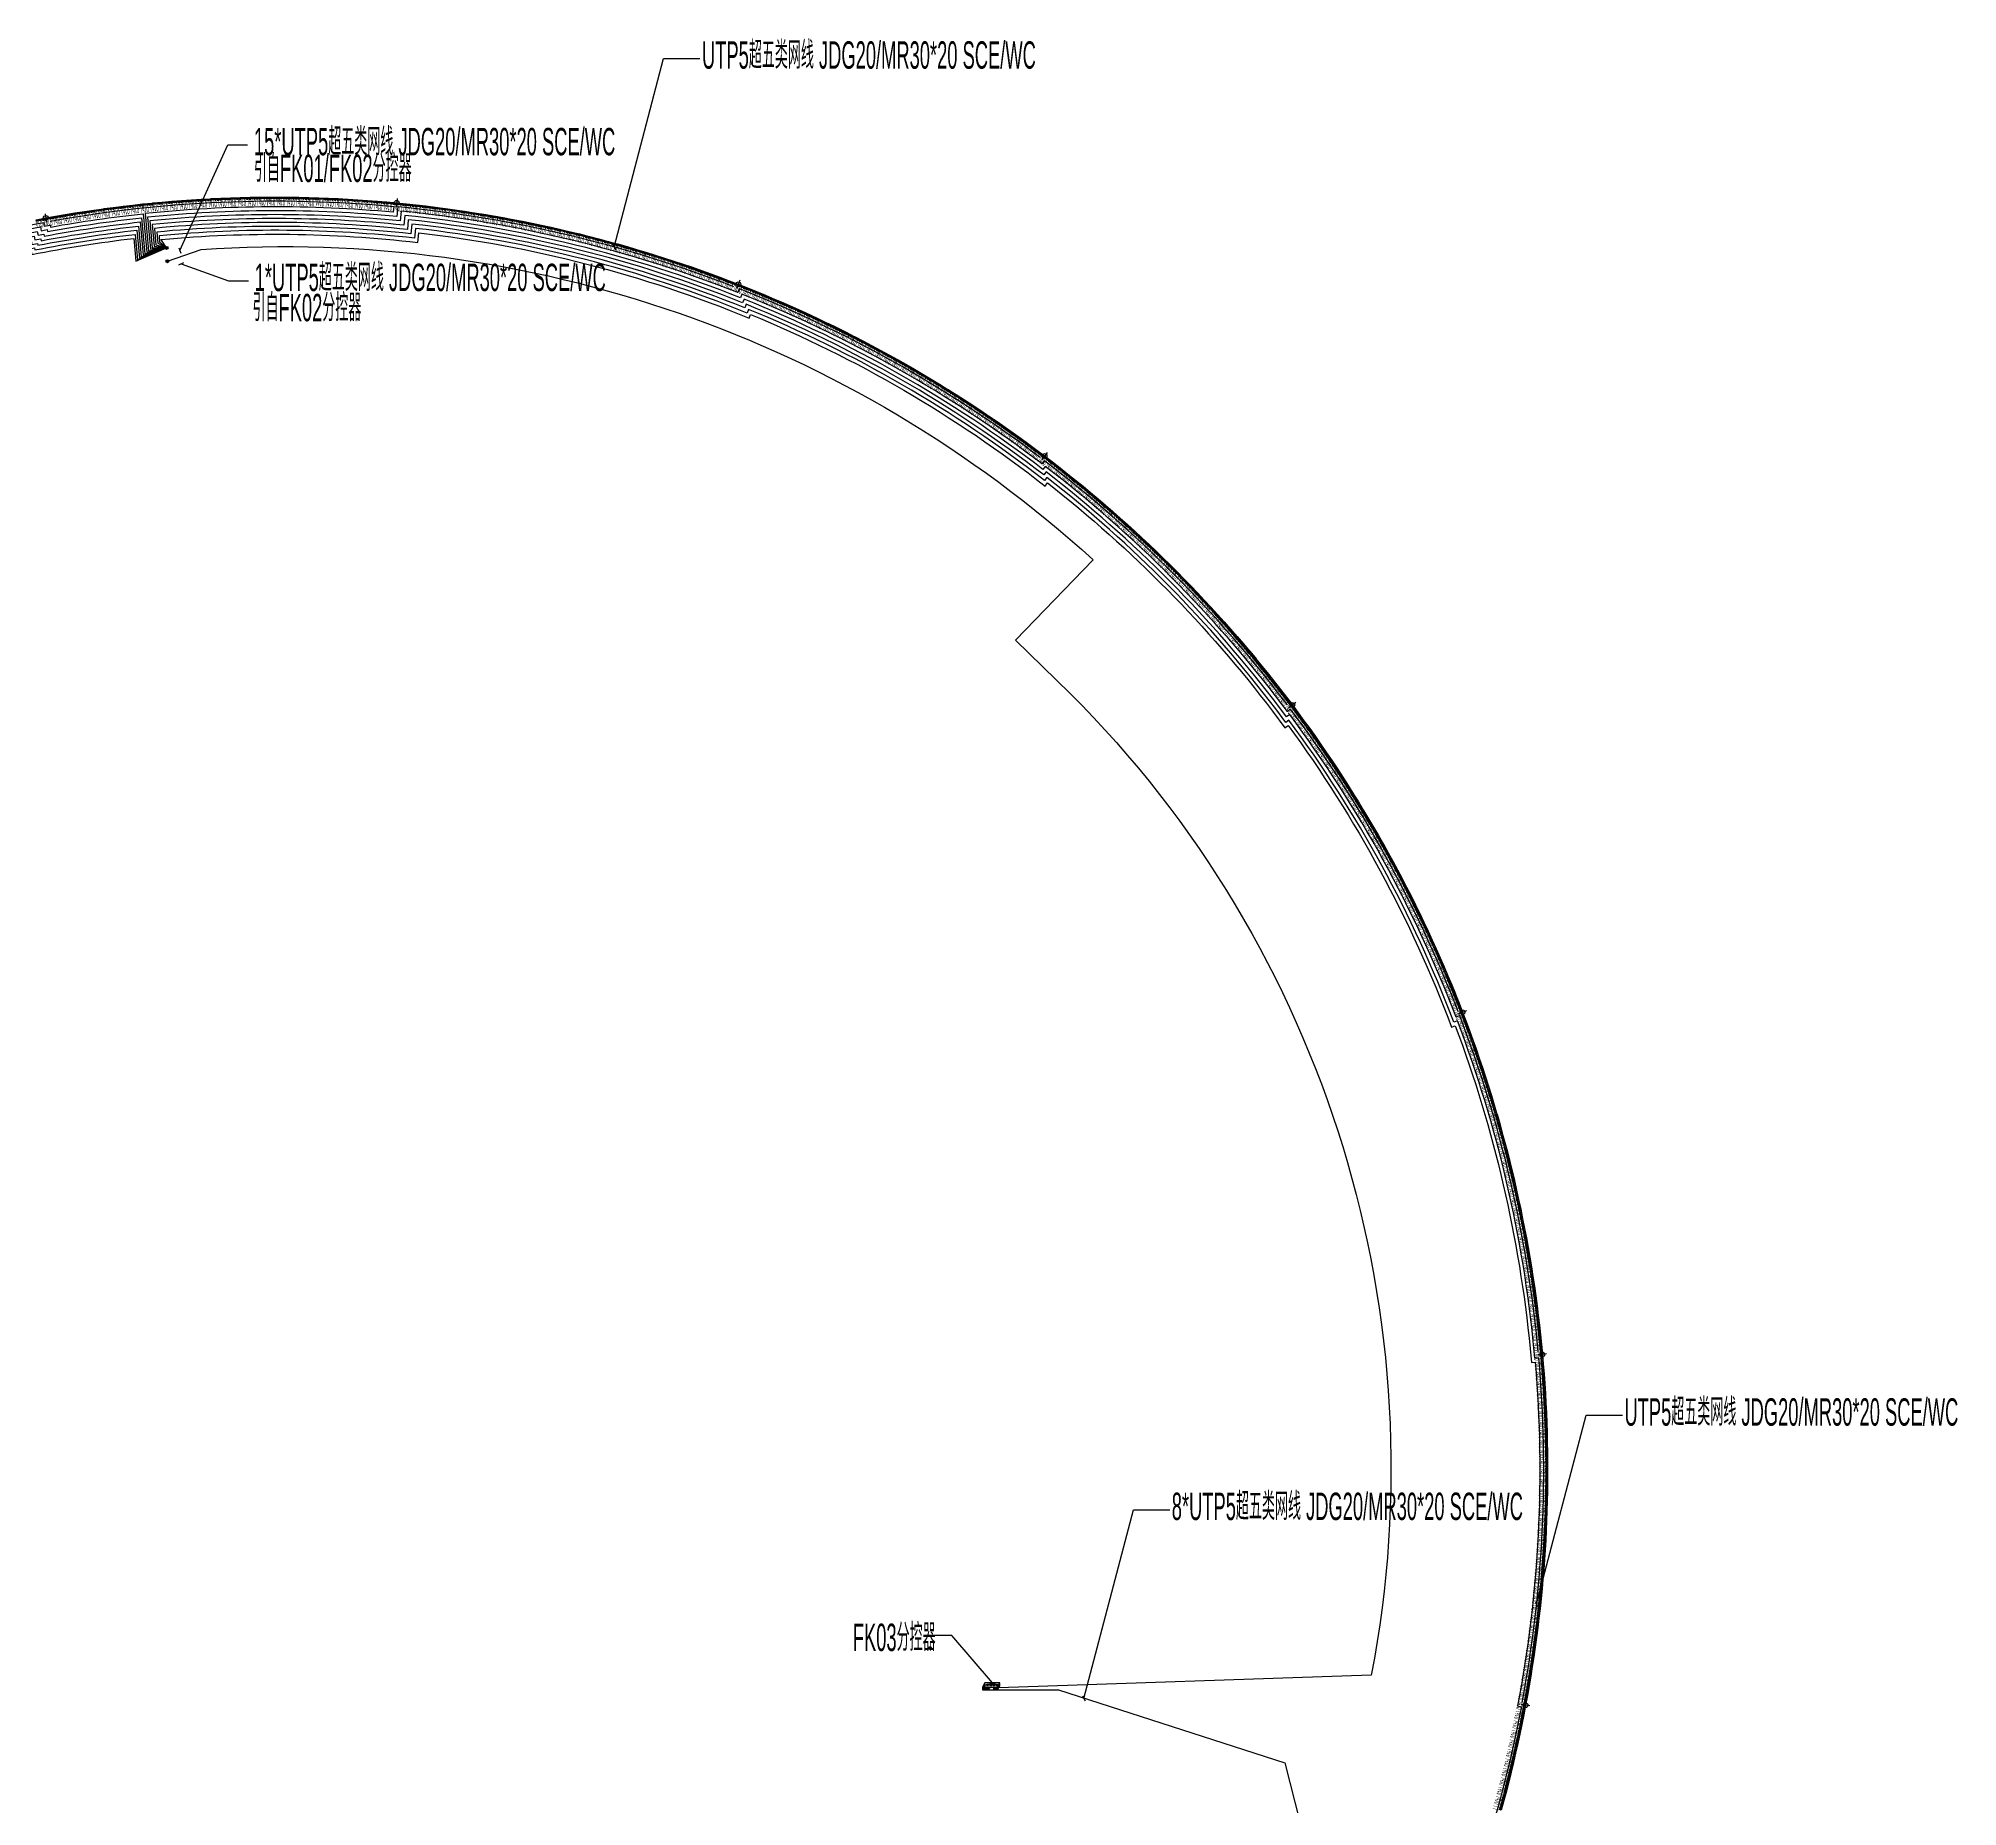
# Model space of a CAD drawing. Header units: inches. Extents: x -1481536 to -1128273, y -46959 to 92618.
# Drawn here: x -1226332 to -1128273, y 1050 to 91363 of the extents above; entities that cross this region are included whole.
import ezdxf
from ezdxf import colors
from ezdxf.entities.mleader import LeaderData, LeaderLine
from ezdxf.enums import TextEntityAlignment as Align
from ezdxf.math import Vec2, Vec3

# ---------------------------------------------------------------- set-up
doc = ezdxf.new("R2010")
doc.units = ezdxf.units.IN
doc.header["$MEASUREMENT"] = 0
doc.linetypes.add('ACAD_ISO02W100', pattern=[15, 12, -3])
doc.linetypes.add('DASH', pattern=[0.35, 0.25, -0.1])
doc.layers.get('0').update_dxf_attribs({"color": 253})
for name, color, linetype in [('0-L-控制', 6, 'Continuous'), ('0-L-灯具', 1, 'Continuous'), ('0-L-电箱', 90, 'Continuous'), ('0-LIGHT-TXT', 90, 'Continuous'), ('0-LL02', 1, 'Continuous'), ('LD-标注', 7, 'Continuous'), ('LT-220V', 5, 'Continuous'), ('W-说明', 3, 'ACAD_ISO02W100'), ('图框', 24, 'Continuous')]:
    doc.layers.add(name, color=color, linetype=linetype)
doc.styles.add('GBZITI', font='gbenor.shx', dxfattribs={"height": 350, "bigfont": 'gbcbig.shx'})
doc.styles.add('SMDEI', font='smsim.shx', dxfattribs={"width": 0.75, "bigfont": 'smfs.shx'})
doc.styles.get("Standard").update_dxf_attribs({"font": 'arial.ttf'})

# ---------------------------------------------------------------- blocks, each defined once
blk = doc.blocks.new('LL01a')
at = {"layer": '0-LL02'}
for points in [[(-250, 80), (250, 80), (250, 0), (-250, 0)], [(-240, 70), (240, 70), (240, 10), (-240, 10)]]:
    blk.add_lwpolyline(points, close=True, dxfattribs=at)
for points in [[(-225, 16), (-225, 63), (-235, 45)], [(-225, 16), (-225, 63), (-215, 45)], [(-150, 16), (-150, 63), (-160, 45)], [(-150, 16), (-150, 63), (-140, 45)], [(-75, 16), (-75, 63), (-85, 45)], [(-75, 16), (-75, 63), (-65, 45)], [(0, 16), (0, 63), (-10, 45)], [(0, 16), (0, 63), (10, 45)], [(75, 16), (75, 63), (65, 45)], [(75, 16), (75, 63), (85, 45)], [(150, 16), (150, 63), (140, 45)], [(150, 16), (150, 63), (160, 45)], [(225, 16), (225, 63), (215, 45)], [(225, 16), (225, 63), (235, 45)]]:
    blk.add_lwpolyline(points, dxfattribs=at)
at = {"layer": '0-LL02', "style": 'GBZITI', "width": 0.5}
blk.add_text('LL01a', height=350, rotation=360, dxfattribs=at).set_placement((0, 271, 0), align=Align.MIDDLE_CENTER)
blk = doc.blocks.new('分割')
at = {"layer": 'LT-220V'}
blk.add_lwpolyline([(-168, 141), (166, -144)], dxfattribs=at)
blk.add_circle((0, 0), 121, dxfattribs=at)
blk = doc.blocks.new('引入')
at = {"layer": '0-L-电箱', "lineweight": -2}
h = blk.add_hatch(color=256, dxfattribs=at)
h.dxf.hatch_style = 1
h.paths.add_polyline_path([(-75, 0, 1), (75, 0, 1)])
blk.add_lwpolyline([(709, -533, 0, 0, 0), (432, -324, 200, 0, 0), (0, 0, 0, 0, 0)], format="xyseb", dxfattribs=at)
blk.add_circle((0, 0), 75, dxfattribs=at)
blk = doc.blocks.new('_Oblique')
at = {"color": 0, "linetype": 'ByBlock', "lineweight": -2}
blk.add_line((-0.5, -0.5), (0.5, 0.5), dxfattribs=at)
blk = doc.blocks.new('引出')
at = {"layer": '0-L-电箱', "lineweight": -2}
h = blk.add_hatch(color=256, dxfattribs=at)
h.dxf.hatch_style = 1
h.paths.add_polyline_path([(75, 0, 1), (-75, 0, 1)])
blk.add_lwpolyline([(0, 0, 0, 0, 0), (-110, -329, 200, 0, 0), (-281, -841, 0, 0, 0)], format="xyseb", dxfattribs=at)
blk.add_circle((0, 0), 75, dxfattribs=at)
blk = doc.blocks.new('控制器')
at = {"color": 7}
for p, q in [((92311, 52509), (91624, 51231)), ((91624, 51231), (96073, 51231)), ((91624, 51231), (91624, 50443)), ((96761, 52509), (92311, 52509)), ((96073, 51231), (96761, 52509)), ((96073, 50443), (96761, 51666)), ((96073, 50443), (96073, 51231)), ((96761, 51666), (96761, 52509)), ((91624, 50443), (96073, 50443))]:
    blk.add_line(p, q, dxfattribs=at)
at = {"color": 7, "linetype": 'DASH', "ltscale": 5}
for p, q in [((92311, 51666), (91624, 50443)), ((92311, 51666), (92311, 52509)), ((96761, 51666), (92311, 51666)), ((96336, 52064), (96331, 52068)), ((96336, 52043), (96331, 52038)), ((96409, 52064), (96413, 52068)), ((96409, 52043), (96413, 52038)), ((96509, 52182), (96505, 52186)), ((96509, 52160), (96505, 52155)), ((96510, 51948), (96506, 51952)), ((96510, 51927), (96506, 51922)), ((96582, 52182), (96586, 52186)), ((96582, 52160), (96586, 52155)), ((96583, 51948), (96588, 51952)), ((96583, 51927), (96588, 51922))]:
    blk.add_line(p, q, dxfattribs=at)
at = {"color": 7, "linetype": 'ByBlock', "ltscale": 5}
for p, q in [((94998, 50933), (95621, 50933)), ((94998, 50649), (94998, 50933)), ((94998, 50649), (95621, 50649)), ((95621, 50649), (95621, 50933))]:
    blk.add_line(p, q, dxfattribs=at)
at = {"color": 7, "linetype": 'DASH', "ltscale": 5}
for points in [[(92674, 52130), (93087, 52130), (93087, 51954), (92674, 51954)], [(93087, 52130), (93499, 52130), (93499, 51954), (93087, 51954)], [(93499, 52130), (93912, 52130), (93912, 51954), (93499, 51954)], [(93912, 52130), (94325, 52130), (94325, 51954), (93912, 51954)], [(94325, 52130), (94737, 52130), (94737, 51954), (94325, 51954)], [(94737, 52130), (95150, 52130), (95150, 51954), (94737, 51954)], [(95150, 52130), (95563, 52130), (95563, 51954), (95150, 51954)], [(95563, 52130), (95976, 52130), (95976, 51954), (95563, 51954)]]:
    blk.add_lwpolyline(points, close=True, dxfattribs=at)
at = {"color": 7, "linetype": 'ByBlock', "ltscale": 5}
blk.add_lwpolyline([(91947, 51027), (92152, 51027), (92152, 50670), (91947, 50670)], close=True, dxfattribs=at)
at = {"color": 0, "linetype": 'ByBlock', "ltscale": 5}
blk.add_lwpolyline([(92481, 51050), (93415, 51050), (93415, 50632), (92481, 50632)], close=True, dxfattribs=at)
at = {"layer": 'W-说明', "color": 7, "linetype": 'ByBlock', "ltscale": 5}
for p, q in [((95043, 50881), (95043, 50739)), ((95272, 50881), (95043, 50881)), ((95043, 50739), (95095, 50739)), ((95095, 50739), (95095, 50712)), ((95095, 50712), (95105, 50712)), ((95105, 50712), (95105, 50698)), ((95105, 50698), (95209, 50698)), ((95209, 50698), (95209, 50712)), ((95209, 50712), (95220, 50712)), ((95220, 50739), (95272, 50739)), ((95220, 50712), (95220, 50739)), ((95272, 50739), (95272, 50881)), ((95350, 50881), (95350, 50739)), ((95578, 50881), (95350, 50881)), ((95350, 50739), (95401, 50739)), ((95401, 50739), (95401, 50712)), ((95401, 50712), (95412, 50712)), ((95412, 50712), (95412, 50698)), ((95412, 50698), (95516, 50698)), ((95516, 50698), (95516, 50712)), ((95516, 50712), (95526, 50712)), ((95526, 50712), (95526, 50739)), ((95526, 50739), (95578, 50739)), ((95578, 50739), (95578, 50881))]:
    blk.add_line(p, q, dxfattribs=at)
at = {"layer": '图框', "color": 7, "linetype": 'DASH', "lineweight": 30, "ltscale": 5}
for p, q in [((96378, 52264), (96310, 52195)), ((96310, 51912), (96310, 52195)), ((96310, 51912), (96378, 51843)), ((96378, 52264), (96608, 52264)), ((96608, 51843), (96378, 51843)), ((96608, 52264), (96608, 51843))]:
    blk.add_line(p, q, dxfattribs=at)
at = {"layer": '图框', "color": 7, "linetype": 'ByBlock', "lineweight": 30, "ltscale": 5}
blk.add_line((92049, 50977), (92049, 50911), dxfattribs=at)
at = {"layer": '图框', "color": 7, "linetype": 'DASH', "lineweight": 30, "ltscale": 5}
for points in [[(96413, 52038), (96331, 52038), (96331, 52068), (96413, 52068)], [(96409, 52043), (96336, 52043), (96336, 52064), (96409, 52064)], [(96586, 52155), (96505, 52155), (96505, 52186), (96586, 52186)], [(96588, 51922), (96505, 51922), (96505, 51952), (96588, 51952)], [(96582, 52160), (96509, 52160), (96509, 52182), (96582, 52182)], [(96583, 51927), (96510, 51927), (96510, 51948), (96583, 51948)]]:
    blk.add_lwpolyline(points, close=True, dxfattribs=at)
at = {"layer": '图框', "color": 7, "linetype": 'ByBlock', "lineweight": 30, "ltscale": 5}
blk.add_lwpolyline([(91921, 51053), (92177, 51053), (92177, 50641), (91921, 50641)], close=True, dxfattribs=at)
for centre, radius in [((92049, 50761), 39), ((93630, 50794), 27.4), ((93630, 50672), 27.4), ((95759, 50666), 27.4)]:
    blk.add_circle(centre, radius, dxfattribs=at)
at = {"layer": 'W-说明', "color": 7, "linetype": 'ByBlock', "ltscale": 5, "char_height": 37.18, "attachment_point": 3}
for s, insert, width in [('{\\fSimSun|b0|i0|c134|p2;\\H1.771x;ON\\H0.56465x;  }', (92097, 51141, -3928), 518.24), ('{\\fSimSun|b0|i0|c134|p2;\\H1.771x;OFF\\H0.56465x;  }', (92118, 50620, -3928), 518.24), ('{\\fSimSun|b0|i0|c134|p2;\\H1.1068x;POWER \\H0.90346x; }', (93830, 50691, -3928), 518.24), ('{\\fSimSun|b0|i0|c134|p2;\\H1.107x;ACT \\H0.9035x; }', (93806, 50812, -3928), 518.24), ('{\\fSimSun|b0|i0|c134|p2;\\H1.8447x;A\\H0.59997x; \\H0.90346x; }', (95208, 50619, -3928), 237.09), ('{\\fSimSun|b0|i0|c134|p2;\\H1.8447x;B\\H0.59997x; \\H0.90346x; }', (95567, 50623, -3928), 893.53)]:
    blk.add_mtext(s, dxfattribs=dict(at, insert=insert, width=width))
at = {"layer": 'W-说明', "color": 7, "linetype": 'ByBlock', "char_height": 40.89, "width": 570.07, "attachment_point": 3}
for s, insert in [('{\\fSimSun|b0|i0|c134|p2;\\H1.771x;PORT1\\H0.56465x;  }', (93030, 52279, -4321)), ('{\\fSimSun|b0|i0|c134|p2;\\H1.771x;PORT2\\H0.56465x;  }', (93429, 52279, -4321)), ('{\\fSimSun|b0|i0|c134|p2;\\H1.771x;PORT3\\H0.56465x;  }', (93828, 52279, -4321)), ('{\\fSimSun|b0|i0|c134|p2;\\H1.771x;PORT4\\H0.56465x;  }', (94243, 52279, -4321)), ('{\\fSimSun|b0|i0|c134|p2;\\H1.771x;PORT5\\H0.56465x;  }', (94646, 52279, -4321)), ('{\\fSimSun|b0|i0|c134|p2;\\H1.771x;PORT6\\H0.56465x;  }', (95058, 52279, -4321)), ('{\\fSimSun|b0|i0|c134|p2;\\H1.771x;PORT7\\H0.56465x;  }', (95458, 52279, -4321)), ('{\\fSimSun|b0|i0|c134|p2;\\H1.771x;PORT8\\H0.56465x;  }', (95863, 52279, -4321))]:
    blk.add_mtext(s, dxfattribs=dict(at, insert=insert))
at = {"layer": 'W-说明', "color": 7, "linetype": 'ACAD_ISO02W100', "ltscale": 0.5, "insert": (96728, 52394, -3928), "char_height": 68.58, "width": 715.3, "attachment_point": 3}
blk.add_mtext('{\\fSimSun|b0|i0|c134|p2;AC 100V-240V}', dxfattribs=at)
at = {"layer": 'W-说明', "color": 1, "linetype": 'ByBlock', "ltscale": 0.5, "insert": (93297, 50918), "char_height": 144.03, "width": 274.09, "attachment_point": 3}
blk.add_mtext('{\\fSimSun|b0|i0|c134|p2;DMX-008}', dxfattribs=at)

msp = doc.modelspace()

# ---------------------------------------------------------------- linework, layer by layer
at = {"layer": '0-L-控制', "color": 6}
for points in [[(-1242760, 76437, -0.068165), (-1226066, 81968), (-1226030, 81771), (-1225731, 81827), (-1225712, 81728, -0.018555), (-1220975, 82406), (-1220793, 80442), (-1219780, 80663)], [(-1225716, 82033, -0.068057), (-1208173, 82778), (-1208201, 82479, 0.049247), (-1220876, 82416), (-1220700, 80518), (-1219780, 80663)], [(-1190799, 78680, 0.068423), (-1207974, 82759), (-1208020, 82261, 0.049645), (-1220758, 82227), (-1220606, 80595), (-1219780, 80663)], [(-1175149, 69956, 0.068229), (-1190504, 78564), (-1190577, 78378, 0.068873), (-1207793, 82540), (-1207840, 82042, 0.050046), (-1220640, 82038), (-1220513, 80672), (-1219780, 80663)], [(-1279019, 18737, -0.06807), (-1276511, 36120), (-1276318, 36064, -0.068609), (-1269184, 52203), (-1269014, 52098, -0.068447), (-1257845, 65634), (-1257710, 65486, -0.068516), (-1243330, 75482), (-1243241, 75302, -0.068683), (-1226705, 81031), (-1226669, 80838), (-1226370, 80894), (-1226352, 80794, -0.020069), (-1221299, 81566), (-1221166, 80135), (-1219780, 80663)], [(-1276425, 36415), (-1276425, 36415, -0.068196), (-1269249, 52479), (-1269079, 52373, -0.068449), (-1257832, 65917), (-1257697, 65769, -0.068518), (-1243241, 75751), (-1243152, 75572, -0.068685), (-1226545, 81266), (-1226509, 81072), (-1226211, 81127), (-1226192, 81029, -0.019687), (-1221218, 81776), (-1221073, 80212), (-1219780, 80663)], [(-1269077, 52753, -0.067974), (-1257819, 66200), (-1257684, 66052, -0.068521), (-1243151, 76020), (-1243062, 75841, -0.068687), (-1226386, 81501), (-1226349, 81305), (-1226051, 81361), (-1226032, 81263, -0.019307), (-1221137, 81986), (-1220980, 80288), (-1219780, 80663)], [(-1257577, 66419), (-1257577, 66419, -0.068036), (-1243061, 76288), (-1242972, 76109, -0.068688), (-1226226, 81735), (-1226189, 81538), (-1225891, 81594), (-1225872, 81496, -0.01893), (-1221056, 82196), (-1220886, 80365), (-1219780, 80663)], [(-1162514, 57318), (-1162514, 57318, 0.068174), (-1174922, 69784), (-1175044, 69625, 0.068553), (-1190391, 78304), (-1190463, 78118, 0.068869), (-1207613, 82321), (-1207660, 81823, 0.050449), (-1220522, 81849), (-1220420, 80748), (-1219780, 80663)], [(-1153795, 41666, 0.06844), (-1162356, 57108), (-1162518, 56987), (-1162794, 57357, 0.06662), (-1174885, 69504), (-1175006, 69345, 0.068549), (-1190278, 78044), (-1190351, 77858, 0.068865), (-1207433, 82101), (-1207479, 81603, 0.050855), (-1220404, 81660), (-1220326, 80825), (-1219780, 80663)], [(-1149701, 24285), (-1149701, 24285, 0.068325), (-1153712, 41450), (-1153899, 41378, 0.068581), (-1162397, 56828), (-1162558, 56707), (-1162954, 57236, 0.065835), (-1174848, 69223), (-1174969, 69064, 0.068546), (-1190165, 77783), (-1190238, 77597, 0.068861), (-1207253, 81880), (-1207299, 81382, 0.051264), (-1220286, 81470), (-1220233, 80902), (-1219780, 80663)], [(-1150522, 6364, 0.068313), (-1149672, 23968), (-1149871, 23949), (-1149919, 24465, 0.066771), (-1153827, 41192), (-1154014, 41120, 0.068579), (-1162438, 56547), (-1162598, 56427), (-1163114, 57116, 0.065045), (-1174811, 68941), (-1174932, 68782, 0.068542), (-1190053, 77522), (-1190126, 77336, 0.068857), (-1207072, 81659), (-1207119, 81161, 0.051675), (-1220168, 81280), (-1220140, 80978), (-1219780, 80663)], [(-1219780, 80663), (-1220046, 81055), (-1220050, 81091, -0.052089), (-1206939, 80939), (-1206892, 81437, -0.068853), (-1190014, 77074), (-1189941, 77260, -0.068538), (-1174896, 68500), (-1174774, 68659, -0.06425), (-1163273, 56995), (-1162639, 56147), (-1162479, 56267, -0.068576), (-1154131, 40861), (-1153943, 40933, -0.065987), (-1150118, 24446), (-1150051, 23731), (-1149854, 23750, -0.068384), (-1150758, 6190), (-1150562, 6153, -0.068443), (-1156194, -10583), (-1156373, -10494)], [(-1276708, 1105, -0.067671), (-1279020, 18412), (-1278820, 18412, -0.068553), (-1276373, 35872), (-1276181, 35817, -0.068606), (-1269119, 51927), (-1268949, 51822, -0.068445), (-1257857, 65350), (-1257723, 65202, -0.068513), (-1243419, 75211), (-1243330, 75032, -0.068681), (-1226864, 80795), (-1226829, 80605), (-1226530, 80661), (-1226511, 80559, -0.020453), (-1221380, 81355), (-1221260, 80058), (-1219780, 80663)], [(-1269593, -15398, -0.067912), (-1276587, 668), (-1276394, 722, -0.068654), (-1278820, 18212), (-1278620, 18211, -0.06855), (-1276235, 35624), (-1276043, 35569, -0.068604), (-1269054, 51651), (-1268884, 51546, -0.068442), (-1257869, 65066), (-1257734, 64918, -0.068511), (-1243508, 74941), (-1243419, 74762, -0.068679), (-1227024, 80558), (-1226989, 80372), (-1226690, 80427), (-1226671, 80324, -0.02084), (-1221461, 81145), (-1221353, 79982), (-1219780, 80663)], [(-1219741, 79980), (-1218013, 80582, -0.204983), (-1172439, 64724), (-1176416, 60628), (-1173626, 57920, -0.248766), (-1158229, 7770), (-1177265, 7116)]]:
    msp.add_lwpolyline(points, format="xyb", dxfattribs=at)
msp.add_lwpolyline([(-1177324, 7011), (-1174203, 7011), (-1162649, 3290), (-1159347, -9699), (-1158132, -10319)], dxfattribs=at)

# ---------------------------------------------------------------- block references
at = {"layer": '0-L-灯具'}
for name, p, rotation in [('引入', (-1219780, 80663), 25.65679204934167), ('引入', (-1219741, 79980), 25.65679204934167), ('引出', (-1180773, 9148), 139.3369454356261)]:
    msp.add_blockref(name, p, dxfattribs=dict(at, rotation=rotation))
at = {"layer": '0-LL02'}
for p, rotation in [((-1224721, 82406), 189.2964493245183), ((-1224227, 82485), 188.8557125590344), ((-1223733, 82560), 188.4149757935496), ((-1223238, 82631), 187.9742390280648), ((-1222742, 82699), 187.5335022625801), ((-1222246, 82762), 187.0927654970945), ((-1221750, 82822), 186.6520287316096), ((-1221253, 82878), 186.211291966125), ((-1220756, 82930), 185.7705552006394), ((-1220258, 82979), 185.3298184351547), ((-1219760, 83023), 184.8890816696707), ((-1219262, 83064), 184.4483449041876), ((-1218763, 83101), 184.0076081387036), ((-1218264, 83134), 183.5668713732197), ((-1217765, 83163), 183.1261346076783), ((-1217266, 83189), 182.6853978421944), ((-1216766, 83210), 182.2446610767097), ((-1216267, 83228), 181.8039243112241), ((-1215767, 83241), 181.3631875457402), ((-1215267, 83251), 180.9224507802571), ((-1214767, 83258), 180.481714014774), ((-1214267, 83260), 180.0409772492908), ((-1213767, 83258), 179.6002404838069), ((-1213267, 83253), 179.1595037183238), ((-1212767, 83244), 178.7187669528408), ((-1212267, 83231), 178.2780301873576), ((-1211767, 83214), 177.8372934218737), ((-1211268, 83193), 177.3965566563905), ((-1210769, 83168), 176.9558198909067), ((-1210269, 83140), 176.5150831254236), ((-1209770, 83107), 176.0743463599404), ((-1209272, 83071), 175.6336095944557), ((-1208773, 83031), 175.1928728289709), ((-1208275, 82987), 174.752136063487), ((-1207778, 82940), 174.311399298003), ((-1207280, 82888), 173.8706625325174), ((-1206783, 82833), 173.4299257670335), ((-1206287, 82774), 172.9891890015487), ((-1205791, 82711), 172.548452236064), ((-1205295, 82644), 172.10771547058), ((-1204800, 82574), 171.6669787050969), ((-1204306, 82499), 171.2262419396138), ((-1203812, 82421), 170.7855051741299), ((-1203319, 82339), 170.3447684086468), ((-1226198, 82147), 190.618659620971), ((-1225706, 82237), 190.177922855487), ((-1225214, 82323), 189.737186090003), ((-1202826, 82253), 169.9040316431637), ((-1202334, 82164), 169.4632948776797), ((-1201843, 82071), 169.0225581121966), ((-1201353, 81973), 168.5818213467135), ((-1200863, 81873), 168.1410845812296), ((-1200374, 81768), 167.7003478157448), ((-1199886, 81660), 167.2596110502609), ((-1199399, 81547), 166.8188742847761), ((-1198912, 81432), 166.3781375192922), ((-1198427, 81312), 165.9374007538091), ((-1197942, 81189), 165.496663988326), ((-1197459, 81061), 165.055927222842), ((-1196976, 80931), 164.6151904573581), ((-1196494, 80796), 164.1744536918159), ((-1196014, 80658), 163.7337169263319), ((-1195534, 80516), 163.2929801608488), ((-1195056, 80370), 162.8522433953657), ((-1194579, 80221), 162.4115066298818), ((-1194103, 80068), 161.9707698643978), ((-1193628, 79912), 161.5300330989139), ((-1193154, 79752), 161.08929633343), ((-1192682, 79588), 160.648559567946), ((-1192211, 79420), 160.2078228024621), ((-1191741, 79249), 159.7670860369773), ((-1191273, 79074), 159.3263492714925), ((-1190806, 78896), 158.8856125060078), ((-1190340, 78714), 158.4448757405247), ((-1189875, 78529), 158.0041389750416), ((-1189413, 78340), 157.5634022095585), ((-1188951, 78147), 157.1226654440746), ((-1188491, 77951), 156.6819286785898), ((-1188033, 77751), 156.2411919131067), ((-1187576, 77548), 155.8004551476236), ((-1187121, 77341), 155.3597183821404), ((-1186667, 77131), 154.9189816166573), ((-1186215, 76917), 154.4782448511742), ((-1185765, 76700), 154.0375080856911), ((-1185316, 76480), 153.596771320208), ((-1184869, 76256), 153.1560345547233), ((-1184424, 76028), 152.7152977892393), ((-1183980, 75797), 152.2745610237562), ((-1183539, 75563), 151.8338242582723), ((-1183099, 75325), 151.3930874927892), ((-1182661, 75084), 150.9523507273061), ((-1182225, 74840), 150.5116139618229), ((-1181790, 74592), 150.0708771963399), ((-1181358, 74341), 149.6301404308568), ((-1180928, 74086), 149.1894036653737), ((-1180499, 73828), 148.7486668998905), ((-1180073, 73567), 148.3079301344074), ((-1179648, 73303), 147.8671933688657), ((-1179226, 73036), 147.4264566033818), ((-1178806, 72765), 146.9857198378987), ((-1178387, 72491), 146.5449830724156), ((-1177971, 72213), 146.1042463069325), ((-1177557, 71933), 145.6635095414493), ((-1177145, 71649), 145.2227727759662), ((-1176736, 71363), 144.782036010484), ((-1176329, 71073), 144.3412992450008), ((-1175923, 70780), 143.9005624795177), ((-1175521, 70484), 143.4598257140346), ((-1175120, 70184), 143.0190889485499), ((-1174722, 69882), 142.5783521830651), ((-1174326, 69577), 142.137615417582), ((-1173932, 69268), 141.6968786520989), ((-1173541, 68957), 141.2561418866158), ((-1173152, 68642), 140.8154051211327), ((-1172766, 68325), 140.3746683556504), ((-1172382, 68005), 139.9339315901681), ((-1172001, 67681), 139.4931948246833), ((-1171622, 67355), 139.0524580591986), ((-1171245, 67026), 138.6117212937155), ((-1170872, 66694), 138.1709845282315), ((-1170500, 66359), 137.7302477627484), ((-1170132, 66021), 137.2895109972637), ((-1169766, 65681), 136.8487742317797), ((-1169402, 65337), 136.4080374662958), ((-1169041, 64991), 135.967300700811), ((-1168683, 64642), 135.5265639353263), ((-1168328, 64291), 135.0858271698415), ((-1167975, 63936), 134.6450904043567), ((-1167625, 63579), 134.2043536388712), ((-1167278, 63220), 133.7636168733864), ((-1166933, 62857), 133.3228801079033), ((-1166592, 62492), 132.8821433424185), ((-1166253, 62124), 132.4414065769338), ((-1165917, 61754), 132.000669811449), ((-1165584, 61381), 131.5599330459659), ((-1165253, 61006), 131.1191962804828), ((-1164926, 60628), 130.6784595149988), ((-1164602, 60247), 130.2377227495141), ((-1164280, 59865), 129.796985984031), ((-1163962, 59479), 129.3562492184911), ((-1163646, 59091), 128.915512453008), ((-1163333, 58701), 128.474775687524), ((-1163024, 58308), 128.0340389220401), ((-1162717, 57913), 127.593302156557), ((-1162414, 57516), 127.1525653910739), ((-1162113, 57116), 126.7118286255899), ((-1161816, 56714), 126.2710918601052), ((-1161522, 56310), 125.8303550946221), ((-1161231, 55904), 125.389618329139), ((-1160943, 55495), 124.9488815636542), ((-1160658, 55084), 124.5081447981694), ((-1160376, 54671), 124.0674080326847), ((-1160098, 54256), 123.6266712671999), ((-1159822, 53838), 123.1859345017168), ((-1159550, 53419), 122.7451977362337), ((-1159281, 52997), 122.3044609707506), ((-1159016, 52574), 121.8637242052675), ((-1158754, 52148), 121.4229874397844), ((-1158495, 51720), 120.9822506743005), ((-1158239, 51291), 120.5415139088174), ((-1157986, 50859), 120.1007771433343), ((-1157737, 50426), 119.6600403778511), ((-1157492, 49990), 119.219303612368), ((-1157249, 49553), 118.7785668468849), ((-1157010, 49114), 118.3378300814018), ((-1156775, 48673), 117.8970933159187), ((-1156542, 48230), 117.4563565504356), ((-1156313, 47785), 117.0156197849525), ((-1156088, 47339), 116.5748830194694), ((-1155866, 46891), 116.1341462539863), ((-1155648, 46441), 115.6934094885032), ((-1155433, 45990), 115.2526727230209), ((-1155221, 45537), 114.8119359574791), ((-1155013, 45082), 114.3711991919959), ((-1154808, 44626), 113.9304624265128), ((-1154607, 44168), 113.4897256610297), ((-1154410, 43709), 113.0489888955466), ((-1154216, 43248), 112.6082521300627), ((-1154025, 42786), 112.1675153645779), ((-1153838, 42322), 111.726778599094), ((-1153655, 41857), 111.2860418336109), ((-1153475, 41390), 110.8453050681278), ((-1153299, 40922), 110.4045683026447), ((-1153127, 40453), 109.9638315371616), ((-1152958, 39982), 109.5230947716768), ((-1152793, 39510), 109.0823580061937), ((-1152631, 39037), 108.6416212407106), ((-1152473, 38563), 108.2008844752266), ((-1152319, 38087), 107.7601477097427), ((-1152168, 37611), 107.3194109442596), ((-1152021, 37133), 106.8786741787765), ((-1151878, 36654), 106.4379374132942), ((-1151738, 36174), 105.9972006478103), ((-1151602, 35692), 105.5564638823255), ((-1151470, 35210), 105.1157271168416), ((-1151341, 34727), 104.6749903513568), ((-1151216, 34243), 104.2342535858729), ((-1151095, 33758), 103.7935168203889), ((-1150978, 33272), 103.352780054905), ((-1150864, 32785), 102.9120432894219), ((-1150755, 32297), 102.4713065239388), ((-1150648, 31808), 102.0305697584557), ((-1150546, 31319), 101.5898329929709), ((-1150448, 30829), 101.149096227487), ((-1150353, 30338), 100.7083594620031), ((-1150262, 29846), 100.2676226965183), ((-1150175, 29354), 99.82688593103435), ((-1150091, 28861), 99.38614916555125), ((-1150011, 28367), 98.94541240006815), ((-1149936, 27873), 98.50467563458503), ((-1149864, 27378), 98.06393886904286), ((-1149795, 26883), 97.62320210355809), ((-1149731, 26387), 97.18246533807331), ((-1149670, 25891), 96.74172857258938), ((-1149614, 25394), 96.30099180710627), ((-1149561, 24897), 95.86025504162318), ((-1149511, 24399), 95.41951827613924), ((-1149466, 23901), 94.97878151065612), ((-1149425, 23403), 94.53804474517301), ((-1149387, 22905), 94.09730797968909), ((-1149353, 22406), 93.6565712142068), ((-1149323, 21907), 93.2158344487237), ((-1149297, 21407), 92.77509768324059), ((-1149275, 20908), 92.33436091775667), ((-1149256, 20408), 91.89362415227188), ((-1149242, 19908), 91.45288738678714), ((-1149231, 19409), 91.01215062130402), ((-1149224, 18909), 90.57141385582175), ((-1149221, 18409), 90.13067709033945), ((-1149226, 17409), 89.24920355937076), ((-1149222, 17909), 89.68994032485551), ((-1149247, 16409), 88.36773002840455), ((-1149235, 16909), 88.80846679388763), ((-1149263, 15909), 87.92699326291978), ((-1149307, 14910), 87.0455197319519), ((-1149283, 15410), 87.48625649743502), ((-1149366, 13912), 86.16404620098403), ((-1149335, 14411), 86.60478296646797), ((-1149441, 12915), 85.28257267001781), ((-1149402, 13413), 85.72330943550092), ((-1149531, 11919), 84.40109913905077), ((-1149484, 12417), 84.8418359045339), ((-1149636, 10924), 83.51962560808373), ((-1149582, 11421), 83.96036237356768), ((-1149757, 9932), 82.63815207711752), ((-1149695, 10428), 83.07888884260063), ((-1149892, 8941), 81.75667854614883), ((-1149823, 9436), 82.19741531163359), ((-1150043, 7952), 80.87520501512176), ((-1149966, 8446), 81.31594178066406), ((-1150210, 6966), 79.99373148415471), ((-1150125, 7459), 80.43446824963783), ((-1150391, 5983), 79.11225795318767), ((-1150298, 6474), 79.55299471867161), ((-1150587, 5002), 78.23078442222062), ((-1150487, 5492), 78.67152118770373), ((-1150799, 4025), 77.34931089125276), ((-1150691, 4513), 77.79004765673751), ((-1151025, 3051), 76.46783736028571), ((-1150910, 3538), 76.90857412576882), ((-1151267, 2081), 75.58636382932032), ((-1151144, 2565), 76.02710059480343), ((-1151523, 1114), 74.70489029835493), ((-1151393, 1597), 75.14562706383721)]:
    msp.add_blockref('LL01a', p, dxfattribs=dict(at, rotation=rotation))
at = {"layer": 'LD-标注', "color": 3, "xscale": 0.1728, "yscale": 0.1728, "zscale": 0.1728}
msp.add_blockref('控制器', (-1193926, -1706), dxfattribs=at)
at = {"layer": 'LT-220V'}
for p, rotation in [((-1225951, 82193), 320.8924965651934), ((-1208025, 82965), 305.0259730077278), ((-1190571, 78805), 289.1594494502624), ((-1174919, 70033), 273.2929258927969), ((-1162262, 57316), 257.4264023353313), ((-1153564, 41622), 241.5598787778658), ((-1149488, 24149), 225.6933552204003), ((-1150344, 6227), 209.8268316629348)]:
    msp.add_blockref('分割', p, dxfattribs=dict(at, rotation=rotation))

# ---------------------------------------------------------------- texts
at = {"layer": '0-LIGHT-TXT', "color": 7, "style": 'SMDEI', "width": 0.5}
for s, p in [('UTP5超五类网线 JDG20/MR30*20 SCE/WC', (-1192426, 89814)), ('15*UTP5超五类网线 JDG20/MR30*20 SCE/WC', (-1215320, 85391)), ('引自FK01/FK02分控器', (-1215320, 84028)), ('1*UTP5超五类网线 JDG20/MR30*20 SCE/WC', (-1215281, 78456)), ('引自FK02分控器', (-1215392, 76914)), ('UTP5超五类网线 JDG20/MR30*20 SCE/WC', (-1145295, 20505)), ('8*UTP5超五类网线 JDG20/MR30*20 SCE/WC', (-1168424, 15686)), ('FK03分控器', (-1184720, 8993))]:
    msp.add_text(s, height=1400, dxfattribs=at).set_placement(p)

# ---------------------------------------------------------------- leaders
at = {"layer": '0-LIGHT-TXT', "color": 7}
ml = msp.add_multileader_mtext('Standard', dxfattribs=at)
ml.set_content('', color=7)
ml.set_leader_properties()
ml.set_arrow_properties(name='OBLIQUE')
ml.build(insert=Vec2(0, 0))
ml.multileader.update_dxf_attribs({"text_right_attachment_type": 6, "dogleg_length": 0.36, "arrow_head_size": 200})
ctx = ml.context
ctx.base_point, ctx.char_height, ctx.arrow_head_size, ctx.landing_gap_size, ctx.plane_origin = Vec3(-1192533, 90344), 0.18, 200, 0.09, Vec3(-1195242, 88356)
ctx.right_attachment = 6
notes = []
notes.append((ctx, [(0, (1, 1, 0), (-1194389, 90344), (1, 0), 1856, [(0, [(-1196916, 80707)], 0, [])])]))
ctx.mtext.insert, ctx.mtext.flow_direction = Vec3(-1192533, 90344), 5
ml = msp.add_multileader_mtext('Standard', dxfattribs=at)
ml.set_content('', color=7)
ml.set_leader_properties()
ml.set_arrow_properties(name='OBLIQUE')
ml.build(insert=Vec2(0, 0))
ml.multileader.update_dxf_attribs({"text_right_attachment_type": 6, "dogleg_length": 0.36, "arrow_head_size": 200})
ctx = ml.context
ctx.base_point, ctx.char_height, ctx.arrow_head_size, ctx.landing_gap_size, ctx.plane_origin = Vec3(-1215639, 85922), 0.18, 200, 0.09, Vec3(-1220283, 82625)
ctx.right_attachment = 6
notes.append((ctx, [(0, (1, 1, 0), (-1216654, 85922), (1, 0), 1015, [(0, [(-1219098, 80527)], 0, [])])]))
ctx.mtext.insert, ctx.mtext.flow_direction = Vec3(-1215639, 85923), 5
ml = msp.add_multileader_mtext('Standard', dxfattribs=at)
ml.set_content('', color=7)
ml.set_leader_properties()
ml.set_arrow_properties(name='OBLIQUE')
ml.build(insert=Vec2(0, 0))
ml.multileader.update_dxf_attribs({"text_right_attachment_type": 6, "dogleg_length": 0.36, "arrow_head_size": 200})
ctx = ml.context
ctx.base_point, ctx.char_height, ctx.arrow_head_size, ctx.landing_gap_size, ctx.plane_origin = Vec3(-1215599, 78988), 0.18, 200, 0.09, Vec3(-1220243, 75691)
ctx.right_attachment = 6
notes.append((ctx, [(0, (1, 1, 0), (-1216614, 78988), (1, 0), 1015, [(0, [(-1219042, 79841)], 0, [])])]))
ctx.mtext.insert, ctx.mtext.flow_direction = Vec3(-1215599, 78988), 5
ml = msp.add_multileader_mtext('Standard', dxfattribs=at)
ml.set_content('', color=7)
ml.set_leader_properties()
ml.set_arrow_properties(name='OBLIQUE')
ml.build(insert=Vec2(0, 0))
ml.multileader.update_dxf_attribs({"text_right_attachment_type": 6, "dogleg_length": 0.36, "arrow_head_size": 200})
ctx = ml.context
ctx.base_point, ctx.char_height, ctx.arrow_head_size, ctx.landing_gap_size, ctx.plane_origin = Vec3(-1145402, 21036), 0.18, 200, 0.09, Vec3(-1148111, 19047)
ctx.right_attachment = 6
notes.append((ctx, [(0, (1, 1, 0), (-1147258, 21036), (1, 0), 1856, [(0, [(-1149785, 11399)], 0, [])])]))
ctx.mtext.insert, ctx.mtext.flow_direction = Vec3(-1145401, 21036), 5
ml = msp.add_multileader_mtext('Standard', dxfattribs=at)
ml.set_content('', color=7)
ml.set_leader_properties()
ml.set_arrow_properties(name='OBLIQUE')
ml.build(insert=Vec2(0, 0))
ml.multileader.update_dxf_attribs({"text_right_attachment_type": 6, "dogleg_length": 0.36, "arrow_head_size": 200})
ctx = ml.context
ctx.base_point, ctx.char_height, ctx.arrow_head_size, ctx.landing_gap_size, ctx.plane_origin = Vec3(-1168530, 16216), 0.18, 200, 0.09, Vec3(-1171239, 14228)
ctx.right_attachment = 6
notes.append((ctx, [(0, (1, 1, 0), (-1170387, 16216), (1, 0), 1856, [(0, [(-1172914, 6579)], 0, [])])]))
ctx.mtext.insert, ctx.mtext.flow_direction = Vec3(-1168530, 16216), 5
ml = msp.add_multileader_mtext('Standard', dxfattribs=at)
ml.set_content('', color=7)
ml.set_leader_properties()
ml.set_arrow_properties(name='OBLIQUE')
ml.build(insert=Vec2(0, 0))
ml.multileader.update_dxf_attribs({"text_right_attachment_type": 6, "dogleg_length": 0.36, "arrow_head_size": 200})
ctx = ml.context
ctx.base_point, ctx.char_height, ctx.arrow_head_size, ctx.landing_gap_size, ctx.plane_origin = Vec3(-1180749, 9784), 0.18, 200, 0.09, Vec3(-1179573, 7900)
ctx.right_attachment, ctx.text_align_type = 6, 2
notes.append((ctx, [(1, (1, 1, 0), (-1179654, 9784), (-1, 0), 1095, [(0, [(-1177590, 7368)], 0, [])])]))
ctx.mtext.insert, ctx.mtext.alignment, ctx.mtext.flow_direction = Vec3(-1180749, 9784), 3, 5
for ctx, leaders in notes:
    for number, flags, end, landing, length, lines in leaders:
        leader = LeaderData()
        leader.index, (leader.has_last_leader_line, leader.has_dogleg_vector, leader.attachment_direction) = number, flags
        leader.last_leader_point, leader.dogleg_vector, leader.dogleg_length = Vec3(end), Vec3(landing), length
        for number, points, colour, breaks in lines:
            line = LeaderLine()
            line.index, line.vertices, line.color, line.breaks = number, Vec3.list(points), colors.encode_raw_color(colour), breaks
            leader.lines.append(line)
        ctx.leaders.append(leader)

doc.saveas('drawing.dxf')
